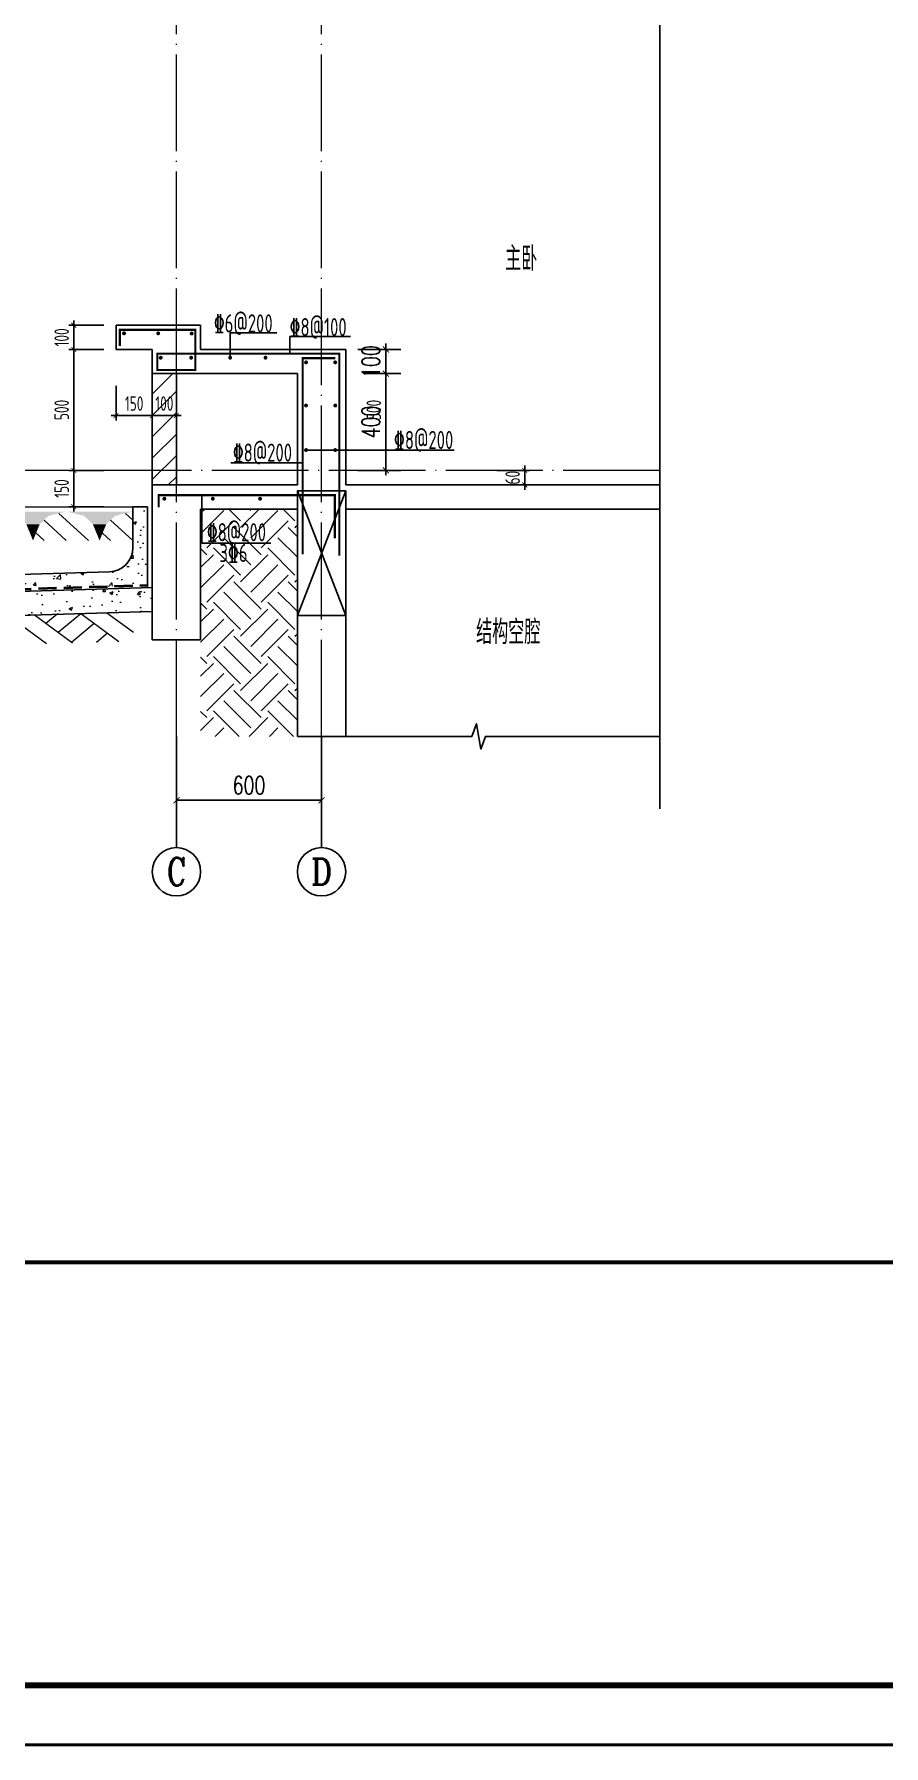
# Model space of a CAD drawing. Extents: x -668857 to 154266, y -275694 to 291306.
# Drawn here: x 4369 to 7882, y 140926 to 148002 of the extents above; entities that cross this region are included whole.
import ezdxf
from ezdxf.enums import TextEntityAlignment as Align

# ---------------------------------------------------------------- set-up
doc = ezdxf.new("R2010")
doc.units = 0
doc.header["$LTSCALE"] = 1000
doc.linetypes.add('DASH', pattern=[0.35, 0.25, -0.1])
doc.linetypes.add('DOTE', pattern=[2.42, 2, -0.2, 0.02, -0.2])
doc.layers.get('0').update_dxf_attribs({"linetype": 'CONTINUOUS'})
doc.layers.get('DEFPOINTS').update_dxf_attribs({"linetype": 'CONTINUOUS'})
for name, color, linetype in [('A-AXIS_TEXT', 7, 'CONTINUOUS'), ('AXIS', 3, 'CONTINUOUS'), ('COLUMN', 4, 'CONTINUOUS'), ('DIM', 2, 'CONTINUOUS'), ('DIM_SYMB', 3, 'CONTINUOUS'), ('PUB_DIM', 3, 'CONTINUOUS'), ('PUB_TEXT', 2, 'CONTINUOUS'), ('REIN', 6, 'CONTINUOUS'), ('S-大样-砼线', 7, 'CONTINUOUS'), ('S-引出线', 40, 'CONTINUOUS'), ('TEXT', 2, 'CONTINUOUS'), ('WALL', 5, 'CONTINUOUS'), ('yichutu', 7, 'CONTINUOUS')]:
    doc.layers.add(name, color=color, linetype=linetype)
for name, color, linetype, lineweight in [('AXIS_TEXT', 7, 'CONTINUOUS', 20), ('DOTE', 19, 'DOTE', 9), ('PUB_HATCH', 8, 'CONTINUOUS', 9), ('图框', 9, 'CONTINUOUS', 18), ('填充', 251, 'CONTINUOUS', 5), ('立面-中轮廓线', 30, 'CONTINUOUS', 35), ('粉刷', 251, 'CONTINUOUS', 9)]:
    doc.layers.add(name, color=color, linetype=linetype, lineweight=lineweight)
doc.styles.add('_TCH_AXIS', font='COMPLEX', dxfattribs={"bigfont": 'GBCBIG'})
doc.styles.add('_TCH_DIM_T3', font='SIMPLEX', dxfattribs={"width": 0.705882, "bigfont": 'GBCBIG'})
doc.styles.add('COMPLEX', font='COMPLEX')
doc.styles.add('TSSD_DIMENSION', font='Tssdeng.shx', dxfattribs={"width": 0.7, "bigfont": 'tssdchn.shx'})
doc.styles.add('TSSD_REIN', font='tssdeng.shx', dxfattribs={"width": 0.7, "height": 300, "bigfont": 'tssdchn.shx'})
doc.dimstyles.new('_TCH_ARCH&&25', dxfattribs={"dimtxt": 74.375, "dimasz": 25, "dimexe": 62.5, "dimexo": 75, "dimgap": 25, "dimtad": 1, "dimdec": 0, "dimzin": 0, "dimdsep": 46, "dimtxsty": '_TCH_DIM_T3', "dimblk": 'ARCHTICK', "dimcen": 0.09, "dimclrt": 7, "dimazin": 0, "dimtfac": 1, "dimtdec": 0, "dimtix": 1, "dimtmove": 2, "dimatfit": 3, "dimldrblk": 'ARCHTICK', "dimfxl": 0, "dimtolj": 1, "dimtzin": 0, "dimarcsym": 0})
doc.dimstyles.new('TSSD_20_20', dxfattribs={"dimtxt": 60, "dimasz": 20, "dimexe": 20, "dimexo": 50, "dimgap": 20, "dimtad": 1, "dimdec": 0, "dimzin": 0, "dimdsep": 46, "dimtxsty": 'TSSD_DIMENSION', "dimblk": 'ARCHTICK', "dimblk1": 'ARCHTICK', "dimblk2": 'ARCHTICK', "dimcen": 0, "dimdle": 20, "dimclrt": 7, "dimadec": 0, "dimazin": 0, "dimtfac": 1, "dimtdec": 0, "dimtix": 1, "dimtmove": 2, "dimatfit": 3, "dimfxl": 0, "dimtolj": 1, "dimtzin": 0, "dimarcsym": 0})
pattern_1 = [(50, (28072.99, 249033.25), (143.452037, -12.550427), [15, -165]), (355, (28072.99, 249033.25), (-27.750267, 150.438427), [12, -132]), (100.4514, (28084.94, 249032.2), (115.701876, 137.88791), [12.74804, -140.22842]), (46.1842, (28072.99, 249073.25), (213.44821, -33.1038), [22.5, -247.5]), (96.6356, (28090.77, 249070.5), (186.93254, 194.82357), [19.12206, -210.3426]), (351.1842, (28072.99, 249073.25), (186.93239, 194.82372), [18, -198]), (21, (28092.99, 249063.25), (119.38141, -80.52378), [15, -165]), (326, (28092.99, 249063.25), (48.663066, 145.03001), [12, -132]), (71.4514, (28102.93, 249056.54), (168.044526, 64.5061), [12.74804, -140.22842]), (37.5, (28072.986, 249033.25), (2.431971, 66.578771), [0, -130.4, 0, -134, 0, -132.5]), (7.5, (28072.986, 249033.25), (52.613907, 78.882342), [0, -76.4, 0, -127.4, 0, -50.5]), (327.5, (28028.386, 249033.25), (106.764487, -4.510974), [0, -50, 0, -156, 0, -207]), (317.5, (28008.39, 249033.25), (116.637234, 20.020996), [0, -65, 0, -103.6, 0, -147])]

# ---------------------------------------------------------------- blocks, each defined once
blk = doc.blocks.new('GFDDDDRG')
at = {"layer": '图框'}
blk.add_lwpolyline([(923310, -107437), (923310, -159999), (893610, -159999), (893610, -107437)], close=True, dxfattribs=at)
blk.add_lwpolyline([(923310, -107437), (923310, -159999), (893610, -159999), (893610, -107437)], close=True, dxfattribs=at)
at = {"layer": '图框', "const_width": 50}
blk.add_lwpolyline([(894110, -159499), (922810, -159499), (922810, -108687), (894110, -108687)], close=True, dxfattribs=at)
at = {"layer": '图框', "const_width": 35}
blk.add_lwpolyline([(894110, -156002), (922810, -156002)], dxfattribs=at)
blk = doc.blocks.new('yct-1051-594-26275-14850-25-1002.0')
at = {"layer": 'yichutu', "color": 7}
blk.add_lwpolyline([(0, 0), (0, 14850), (26275, 14850), (26275, 0)], close=True, dxfattribs=at)
blk = doc.blocks.new('$LINEPAT$素土夯实')
at = {"color": 0}
for p, q in [((0, -210), (210, 0)), ((120, -300), (420, 0)), ((420, 0), (608, -188)), ((495, -300), (795, 0)), ((615, 0), (705, -90)), ((315, -105), (502, -293)), ((210, -210), (300, -300)), ((705, -300), (795, -210))]:
    blk.add_line(p, q, dxfattribs=at)
blk = doc.blocks.new('$LinePat$自然土壤')
at = {"color": 0}
for p, q in [((0, -90), (71, -19)), ((0, -300), (211, -89)), ((420, -300), (630, -90)), ((210, -300), (286, -224))]:
    blk.add_line(p, q, dxfattribs=at)
for points in [[(0, 0), (630, 0), (168, -45), (462, -45)], [(168, -45), (462, -45), (252, -132), (378, -132)], [(252, -132), (378, -132), (315, -300)]]:
    blk.add_solid(points, dxfattribs=at)
blk = doc.blocks.new('sanshui')
at = {"layer": '粉刷'}
h = blk.add_hatch(dxfattribs=at)
h.set_pattern_fill('混凝土', color=256, scale=20)
h.set_pattern_definition(pattern_1)
edge = h.paths.add_edge_path()
edge.add_line((346317.8, 427329.6), (346257.8, 427329.6))
edge.add_line((346257.8, 427329.6), (346257.8, 427160.3))
edge.add_arc((346157.8, 427160.3), 100, 271.71836, 360, ccw=False)
edge.add_line((346160.8, 427060.3), (345137.8, 427029.6))
edge.add_line((345137.8, 427029.6), (345137.8, 426969.6))
edge.add_line((345137.8, 426969.6), (346317.8, 427005))
edge.add_line((346317.8, 427005), (346317.8, 427329.6))
h = blk.add_hatch(dxfattribs=at)
h.set_pattern_fill('混凝土', color=256, scale=20)
h.set_pattern_definition(pattern_1)
h.paths.add_polyline_path([(346337.8, 426895.6), (346337.8, 426995.6), (345037.8, 426956.6), (345037.8, 426856.6)])
at = {"layer": 'COLUMN'}
for p, q in [((346257.8, 427329.6), (346317.8, 427329.6)), ((346257.8, 427160.3), (346257.8, 427329.6)), ((346317.8, 426995), (346317.8, 427329.6)), ((346160.8, 427060.3), (345137.8, 427029.6)), ((345137.8, 426959.6), (345137.8, 427029.6)), ((346338.1, 426995.6), (345037.8, 426956.6)), ((345037.8, 426856.6), (345037.8, 426956.6)), ((346338.1, 426895.6), (345037.8, 426856.6))]:
    blk.add_line(p, q, dxfattribs=at)
blk.add_arc((346157.8, 427160.3), 100, 271.71836, 0, dxfattribs=at)
at = {"layer": '立面-中轮廓线', "linetype": 'DASH', "ltscale": 0.3}
blk.add_lwpolyline([(345027.8, 426856.6), (345027.8, 426966.3), (346317.8, 427005)], dxfattribs=at)
at = {"layer": '粉刷'}
blk.add_line((344881.5, 427329.6), (346257.8, 427329.6), dxfattribs=at)
at = {"layer": '粉刷', "yscale": 0.4, "zscale": 0.4}
for name, p, xscale, rotation in [('$LinePat$自然土壤', (345156.8, 427309.6), -0.4369306507241237, 359.9999999999903), ('$LinePat$自然土壤', (345432, 427309.6), -0.4369306507241237, 359.9999999999903), ('$LinePat$自然土壤', (345707.3, 427309.6), -0.4369306507241237, 359.9999999999903), ('$LinePat$自然土壤', (345982.6, 427309.6), -0.4369306507241237, 359.9999999999903), ('$LinePat$自然土壤', (346257.8, 427309.6), -0.4369306507241237, 359.9999999999903), ('$LINEPAT$素土夯实', (345444.5, 426868.8), -0.5117605352322558, 1.718358001643932), ('$LINEPAT$素土夯实', (345851.2, 426881), -0.5117605352322558, 1.718358001643932), ('$LINEPAT$素土夯实', (346257.8, 426893.2), -0.5117605352322558, 1.718358001643932)]:
    blk.add_blockref(name, p, dxfattribs=dict(at, xscale=xscale, rotation=rotation))
blk = doc.blocks.new('_ArchTick')
at = {"color": 0, "linetype": 'ByBlock', "const_width": 0.15}
blk.add_lwpolyline([(-0.5, -0.5), (0.5, 0.5)], dxfattribs=at)
blk = doc.blocks.new('*D2351')
at = {"layer": 'DEFPOINTS', "color": 0}
for p in [(6231.3, 146199), (6231.3, 146139), (6397.3, 146199)]:
    blk.add_point(p, dxfattribs=at)
at = {"layer": 'DIM', "color": 0, "lineweight": -2}
for p, q in [((6397.3, 146199), (6397.3, 146219)), ((6281.3, 146199), (6417.3, 146199)), ((6281.3, 146139), (6417.3, 146139)), ((6397.3, 146139), (6397.3, 146199)), ((6397.3, 146139), (6397.3, 146119))]:
    blk.add_line(p, q, dxfattribs=at)
at = {"layer": 'DIM', "color": 0, "lineweight": -2, "xscale": 20, "yscale": 20, "zscale": 20}
for p, rotation in [((6397.3, 146199), 270), ((6397.3, 146139), 90)]:
    blk.add_blockref('_ArchTick', p, dxfattribs=dict(at, rotation=rotation))
at = {"layer": 'DIM', "color": 7, "insert": (6347.3, 146169), "char_height": 60, "attachment_point": 5, "rotation": 90, "style": 'TSSD_DIMENSION'}
blk.add_mtext('\\A1;60', dxfattribs=at)
blk = doc.blocks.new('*D2597')
at = {"layer": 'DEFPOINTS', "color": 0}
for p in [(4707.1, 146599), (4857.1, 146599), (4857.1, 146425.3)]:
    blk.add_point(p, dxfattribs=at)
at = {"layer": 'DIM', "color": 0, "lineweight": -2}
for p, q in [((4707.1, 146549), (4707.1, 146405.3)), ((4857.1, 146549), (4857.1, 146405.3)), ((4687.1, 146425.3), (4877.1, 146425.3))]:
    blk.add_line(p, q, dxfattribs=at)
at = {"layer": 'DIM', "color": 0, "lineweight": -2, "xscale": 20, "yscale": 20, "zscale": 20, "rotation": 180}
blk.add_blockref('_ArchTick', (4707.1, 146425.3), dxfattribs=at)
at = {"layer": 'DIM', "color": 0, "lineweight": -2, "xscale": 20, "yscale": 20, "zscale": 20}
blk.add_blockref('_ArchTick', (4857.1, 146425.3), dxfattribs=at)
at = {"layer": 'DIM', "color": 7, "insert": (4782.1, 146475.3), "char_height": 60, "attachment_point": 5, "style": 'TSSD_DIMENSION'}
blk.add_mtext('\\A1;150', dxfattribs=at)
blk = doc.blocks.new('*D2598')
at = {"layer": 'DEFPOINTS', "color": 0}
for p in [(4857.1, 146599), (4957.1, 146599), (4957.1, 146425.3)]:
    blk.add_point(p, dxfattribs=at)
at = {"layer": 'DIM', "color": 0, "lineweight": -2}
for p, q in [((4857.1, 146549), (4857.1, 146405.3)), ((4957.1, 146549), (4957.1, 146405.3)), ((4857.1, 146425.3), (4837.1, 146425.3)), ((4857.1, 146425.3), (4957.1, 146425.3)), ((4957.1, 146425.3), (4977.1, 146425.3))]:
    blk.add_line(p, q, dxfattribs=at)
at = {"layer": 'DIM', "color": 0, "lineweight": -2, "xscale": 20, "yscale": 20, "zscale": 20}
blk.add_blockref('_ArchTick', (4857.1, 146425.3), dxfattribs=at)
at = {"layer": 'DIM', "color": 0, "lineweight": -2, "xscale": 20, "yscale": 20, "zscale": 20, "rotation": 180}
blk.add_blockref('_ArchTick', (4957.1, 146425.3), dxfattribs=at)
at = {"layer": 'DIM', "color": 7, "insert": (4907.1, 146475.3), "char_height": 60, "attachment_point": 5, "style": 'TSSD_DIMENSION'}
blk.add_mtext('\\A1;100', dxfattribs=at)
blk = doc.blocks.new('*D2599')
at = {"layer": 'AXIS', "color": 0, "lineweight": -2}
for p, q in [((4957.1, 145024), (4957.1, 144772.5)), ((5557.1, 145024), (5557.1, 144772.5)), ((4957.1, 144835), (5557.1, 144835))]:
    blk.add_line(p, q, dxfattribs=at)
at = {"layer": 'DEFPOINTS', "color": 0}
for p in [(4957.1, 145099), (5557.1, 145099), (5557.1, 144835)]:
    blk.add_point(p, dxfattribs=at)
at = {"layer": 'AXIS', "color": 0, "lineweight": -2, "xscale": 25, "yscale": 25, "zscale": 25, "rotation": 180}
blk.add_blockref('_ArchTick', (4957.1, 144835), dxfattribs=at)
at = {"layer": 'AXIS', "color": 0, "lineweight": -2, "xscale": 25, "yscale": 25, "zscale": 25}
blk.add_blockref('_ArchTick', (5557.1, 144835), dxfattribs=at)
at = {"layer": 'AXIS', "color": 7, "insert": (5257.1, 144897.2), "char_height": 74.38, "attachment_point": 5, "style": '_TCH_DIM_T3'}
blk.add_mtext('\\A1;600', dxfattribs=at)
blk = doc.blocks.new('*D2600')
at = {"layer": 'DEFPOINTS', "color": 0}
for p in [(4532.5, 146799), (4707.1, 146799), (4707.1, 146699)]:
    blk.add_point(p, dxfattribs=at)
at = {"layer": 'DIM', "color": 0, "lineweight": -2}
for p, q in [((4657.1, 146799), (4512.5, 146799)), ((4532.5, 146799), (4532.5, 146819)), ((4532.5, 146699), (4532.5, 146799)), ((4657.1, 146699), (4512.5, 146699)), ((4532.5, 146699), (4532.5, 146679))]:
    blk.add_line(p, q, dxfattribs=at)
at = {"layer": 'DIM', "color": 0, "lineweight": -2, "xscale": 20, "yscale": 20, "zscale": 20}
for p, rotation in [((4532.5, 146799), 270), ((4532.5, 146699), 90)]:
    blk.add_blockref('_ArchTick', p, dxfattribs=dict(at, rotation=rotation))
at = {"layer": 'DIM', "color": 7, "insert": (4482.5, 146749), "char_height": 60, "attachment_point": 5, "rotation": 90, "style": 'TSSD_DIMENSION'}
blk.add_mtext('\\A1;100', dxfattribs=at)
blk = doc.blocks.new('*D2601')
at = {"layer": 'DEFPOINTS', "color": 0}
for p in [(4532.5, 146699), (4707.1, 146699), (4707.1, 146199)]:
    blk.add_point(p, dxfattribs=at)
at = {"layer": 'DIM', "color": 0, "lineweight": -2}
for p, q in [((4657.1, 146699), (4512.5, 146699)), ((4532.5, 146179), (4532.5, 146719)), ((4657.1, 146199), (4512.5, 146199))]:
    blk.add_line(p, q, dxfattribs=at)
at = {"layer": 'DIM', "color": 0, "lineweight": -2, "xscale": 20, "yscale": 20, "zscale": 20}
for p, rotation in [((4532.5, 146699), 90), ((4532.5, 146199), 270)]:
    blk.add_blockref('_ArchTick', p, dxfattribs=dict(at, rotation=rotation))
at = {"layer": 'DIM', "color": 7, "insert": (4482.5, 146449), "char_height": 60, "attachment_point": 5, "rotation": 90, "style": 'TSSD_DIMENSION'}
blk.add_mtext('\\A1;500', dxfattribs=at)
blk = doc.blocks.new('*D2602')
at = {"layer": 'DEFPOINTS', "color": 0}
for p in [(4532.5, 146199), (4707.1, 146199), (4707.1, 146049)]:
    blk.add_point(p, dxfattribs=at)
at = {"layer": 'DIM', "color": 0, "lineweight": -2}
for p, q in [((4532.5, 146029), (4532.5, 146219)), ((4657.1, 146199), (4512.5, 146199)), ((4657.1, 146049), (4512.5, 146049))]:
    blk.add_line(p, q, dxfattribs=at)
at = {"layer": 'DIM', "color": 0, "lineweight": -2, "xscale": 20, "yscale": 20, "zscale": 20}
for p, rotation in [((4532.5, 146199), 90), ((4532.5, 146049), 270)]:
    blk.add_blockref('_ArchTick', p, dxfattribs=dict(at, rotation=rotation))
at = {"layer": 'DIM', "color": 7, "insert": (4482.5, 146124), "char_height": 60, "attachment_point": 5, "rotation": 90, "style": 'TSSD_DIMENSION'}
blk.add_mtext('\\A1;150', dxfattribs=at)
blk = doc.blocks.new('*D2603')
at = {"layer": 'DEFPOINTS', "color": 0}
for p in [(5657.1, 146699), (5823.1, 146699), (5657.1, 146199)]:
    blk.add_point(p, dxfattribs=at)
at = {"layer": 'DIM', "color": 0, "lineweight": -2}
for p, q in [((5707.1, 146699), (5843.1, 146699)), ((5823.1, 146179), (5823.1, 146719)), ((5707.1, 146199), (5843.1, 146199))]:
    blk.add_line(p, q, dxfattribs=at)
at = {"layer": 'DIM', "color": 0, "lineweight": -2, "xscale": 20, "yscale": 20, "zscale": 20}
for p, rotation in [((5823.1, 146699), 90), ((5823.1, 146199), 270)]:
    blk.add_blockref('_ArchTick', p, dxfattribs=dict(at, rotation=rotation))
at = {"layer": 'DIM', "color": 7, "insert": (5773.1, 146449), "char_height": 60, "attachment_point": 5, "rotation": 90, "style": 'TSSD_DIMENSION'}
blk.add_mtext('\\A1;500', dxfattribs=at)
blk = doc.blocks.new('_AXISO')
blk.add_circle((0, 0), 0.5)
at = {"layer": 'A-AXIS_TEXT', "style": 'COMPLEX', "width": 1.041667}
blk.add_attdef('A', text='', height=0.56, dxfattribs=at).set_placement((-0.25, -0.28), (0.25, -0.28), align=Align.FIT)
blk = doc.blocks.new('*D2154')
at = {"layer": 'DEFPOINTS', "color": 0}
for p in [(938.6, 1000), (1104.6, 1000), (938.6, 600)]:
    blk.add_point(p, dxfattribs=at)
at = {"layer": 'PUB_DIM', "color": 0, "lineweight": -2}
for p, q in [((1013.6, 1000), (1167.1, 1000)), ((1104.6, 600), (1104.6, 1000)), ((1013.6, 600), (1167.1, 600))]:
    blk.add_line(p, q, dxfattribs=at)
at = {"layer": 'PUB_DIM', "color": 0, "lineweight": -2, "xscale": 25, "yscale": 25, "zscale": 25}
for p, rotation in [((1104.6, 1000), 90), ((1104.6, 600), 270)]:
    blk.add_blockref('_ArchTick', p, dxfattribs=dict(at, rotation=rotation))
at = {"layer": 'PUB_DIM', "color": 7, "insert": (1042.4, 800), "char_height": 74.38, "attachment_point": 5, "rotation": 90, "style": '_TCH_DIM_T3'}
blk.add_mtext('\\A1;400', dxfattribs=at)
blk = doc.blocks.new('*D2155')
at = {"layer": 'DEFPOINTS', "color": 0}
for p in [(938.6, 1100), (938.6, 1000), (1104.6, 1000)]:
    blk.add_point(p, dxfattribs=at)
at = {"layer": 'PUB_DIM', "color": 0, "lineweight": -2}
for p, q in [((1013.6, 1100), (1167.1, 1100)), ((1104.6, 1100), (1104.6, 1125)), ((1104.6, 1100), (1104.6, 1000)), ((1013.6, 1000), (1167.1, 1000)), ((1104.6, 1000), (1104.6, 975))]:
    blk.add_line(p, q, dxfattribs=at)
at = {"layer": 'PUB_DIM', "color": 0, "lineweight": -2, "xscale": 25, "yscale": 25, "zscale": 25}
for p, rotation in [((1104.6, 1100), 270), ((1104.6, 1000), 90)]:
    blk.add_blockref('_ArchTick', p, dxfattribs=dict(at, rotation=rotation))
at = {"layer": 'PUB_DIM', "color": 7, "insert": (1042.4, 1050), "char_height": 74.38, "attachment_point": 5, "rotation": 90, "style": '_TCH_DIM_T3'}
blk.add_mtext('\\A1;100', dxfattribs=at)
blk = doc.blocks.new('A$C0D001929')
at = {"layer": 'REIN', "const_width": 9}
for points in [[(4.5, 1114), (4.5, 1181.3), (316.6, 1181.3), (316.6, 1015.2), (159.3, 1015.2), (159.3, 1082.5), (911.9, 1082.5), (911.9, 247.5)], [(165.3, 447.6), (165.3, 497.9), (893.7, 497.9), (893.7, 318.4)]]:
    blk.add_lwpolyline(points, dxfattribs=at)
at = {"layer": 'REIN', "const_width": 8}
for points in [[(17.7, 1166.6, 1), (25.7, 1166.6, 1)], [(159.3, 1166.6, 1), (167.3, 1166.6, 1)], [(297.5, 1165.7, 1), (305.5, 1165.7, 1)], [(169.5, 1065.8, 1), (177.5, 1065.8, 1)], [(295.4, 1065.8, 1), (303.4, 1065.8, 1)], [(456.9, 1065.8, 1), (464.9, 1065.8, 1)], [(602.9, 1065.8, 1), (610.9, 1065.8, 1)], [(770.5, 1046.6, 1), (778.5, 1046.6, 1)], [(891.3, 1046.6, 1), (899.3, 1046.6, 1)], [(770.5, 868.2, 1), (778.5, 868.2, 1)], [(891.3, 868.2, 1), (899.3, 868.2, 1)], [(770.5, 684.1, 1), (778.5, 684.1, 1)], [(891.3, 684.1, 1), (899.3, 684.1, 1)], [(184.7, 482.8, 1), (192.7, 482.8, 1)], [(385.2, 482.8, 1), (393.2, 482.8, 1)], [(580.4, 482.8, 1), (588.4, 482.8, 1)]]:
    blk.add_lwpolyline(points, format="xyb", close=True, dxfattribs=at)
at = {"layer": 'REIN'}
blk.add_lwpolyline([(760.8, 253.1, 9, 9, 0), (760.8, 1064.2, 9, 9, 0), (895.5, 1064.2, 9, 9, 0)], format="xyseb", dxfattribs=at)
at = {"layer": 'S-大样-砼线'}
for p, q in [((738.6, 515), (938.6, 0)), ((938.6, 515), (738.6, 0))]:
    blk.add_line(p, q, dxfattribs=at)
blk.add_lwpolyline([(938.6, 515), (738.6, 515), (738.6, 0), (938.6, 0)], close=True, dxfattribs=at)
at = {"layer": 'S-引出线'}
for p, q in [((460.9, 1065.8), (460.9, 1168.9)), ((460.9, 1168.9), (653.1, 1168.9)), ((774.5, 684.1), (1386.4, 684.1)), ((463.5, 631), (760.8, 631)), ((343.6, 497.9), (343.6, 299.7)), ((343.6, 299.7), (628.8, 299.7))]:
    blk.add_line(p, q, dxfattribs=at)
blk.add_lwpolyline([(707.5, 1082.5), (707.5, 1153.3), (958.6, 1153.3)], dxfattribs=at)
at = {"layer": 'TEXT', "style": 'TSSD_REIN', "width": 0.7}
for s, p in [('%%1326@200', (393, 1170.4)), ('%%1328@100', (706.5, 1154.9)), ('%%1328@200', (471.5, 636)), ('%%1328@200', (1138.3, 688.2)), ('%%1328@200', (364, 306.8)), ('3%%1326', (416.3, 221))]:
    blk.add_text(s, height=75, rotation=0, dxfattribs=at).set_placement(p)
at = {"layer": 'PUB_DIM'}
dim = blk.add_linear_dim(base=(1104.6, 1000), p1=(938.6, 1100), p2=(938.6, 1000), angle=90, dimstyle='_TCH_ARCH&&25', dxfattribs=at)
dim.commit()
dim.dimension.update_dxf_attribs({"geometry": '*D2155', "text_midpoint": (1042.4, 1050)})
dim = blk.add_aligned_dim(p1=(938.6, 600), p2=(938.6, 1000), distance=-166, dimstyle='_TCH_ARCH&&25', dxfattribs=at)
dim.commit()
dim.dimension.update_dxf_attribs({"geometry": '*D2154', "text_midpoint": (1042.4, 800)})

msp = doc.modelspace()

# ---------------------------------------------------------------- hatches: boundary and pattern name
at = {"layer": 'PUB_HATCH'}
h = msp.add_hatch(dxfattribs=at)
h.set_pattern_fill('普通砖', color=256, scale=25, style=0)
h.set_pattern_definition([(45, (-562273.49, 314686.944), (-44.1941915, 44.1941915), [])])
h.paths.add_polyline_path([(4857.11, 146139.03), (4957.11, 146139.03), (4957.11, 146599.03), (4857.11, 146599.03)])
at = {"layer": '填充'}
h = msp.add_hatch(dxfattribs=at)
h.set_pattern_fill('EARTH', color=250, scale=50, angle=45, style=0)
h.set_pattern_definition([(45, (-1110041.16, -310094.34), (0, 224.506403), [158.75, -158.75]), (45, (-1110083.26, -310052.24), (0, 224.506403), [158.75, -158.75]), (45, (-1110125.35, -310010.15), (0, 224.506403), [158.75, -158.75]), (135, (-1110125.35, -309982.08), (-224.506403, 0), [158.75, -158.75]), (135, (-1110083.26, -309939.99), (-224.506403, 0), [158.75, -158.75]), (135, (-1110041.16, -309897.9), (-224.506403, 0), [158.75, -158.75])])
h.paths.add_polyline_path([(5457.11, 145099.03), (5457.11, 146039.04), (5057.11, 146039.03), (5057.11, 145099.03)])

# ---------------------------------------------------------------- linework, layer by layer
at = {"layer": 'AXIS'}
for p, q in [((4957.08, 145099.03), (4957.08, 144639.64)), ((5557.08, 145099.03), (5557.08, 144639.64))]:
    msp.add_line(p, q, dxfattribs=at)
at = {"layer": 'DIM_SYMB'}
for points in [[(6955.63, 164119.03), (6955.63, 154487.16), (7008.13, 154468.05), (6903.13, 154449.54), (6955.63, 154430.91), (6955.63, 144799.03)], [(5457.11, 145099.03), (6178.25, 145099.03), (6197.35, 145151.53), (6215.87, 145046.53), (6234.5, 145099.03), (6955.63, 145099.03)]]:
    msp.add_lwpolyline(points, dxfattribs=at)
at = {"layer": 'DOTE', "color": 1, "linetype": 'DOTE', "ltscale": 0.2}
for p, q in [((4957.11, 145099.03), (4957.11, 164699.03)), ((5557.11, 145099.03), (5557.11, 164699.03)), ((6955.63, 146199.03), (3786.91, 146199.03))]:
    msp.add_line(p, q, dxfattribs=at)
at = {"layer": 'WALL'}
for p, q in [((5057.11, 146799.03), (4707.11, 146799.03)), ((4707.11, 146699.03), (4707.11, 146799.03)), ((5057.11, 146699.03), (5057.11, 146799.03)), ((4857.11, 146699.03), (4707.11, 146699.03)), ((4857.11, 146599.03), (4857.11, 146699.03)), ((5657.11, 146699.03), (5057.11, 146699.03)), ((5657.11, 146139.03), (5657.11, 146699.03)), ((4963.79, 146599.03), (4857.11, 146599.03)), ((4857.11, 146139.03), (4857.11, 146599.03)), ((4857.11, 146599.03), (4957.11, 146599.03)), ((4957.11, 146139.03), (4957.11, 146599.03)), ((5457.11, 146599.03), (4963.79, 146599.03)), ((5457.11, 146139.03), (5457.11, 146599.03)), ((4857.11, 145499.03), (4857.11, 146139.03)), ((5457.11, 146139.03), (4857.11, 146139.03)), ((6955.63, 146139.03), (5657.11, 146139.03)), ((6955.63, 146039.03), (6955.63, 146139.03)), ((5057.11, 145499.03), (5057.11, 146039.03)), ((5457.11, 146039.03), (5057.11, 146039.03)), ((5457.11, 145099.03), (5457.11, 146039.03)), ((6955.63, 146039.03), (5657.11, 146039.03)), ((5657.11, 145099.03), (5657.11, 146039.03)), ((4857.11, 145499.03), (5057.11, 145499.03)), ((5457.11, 145099.03), (5657.11, 145099.03))]:
    msp.add_line(p, q, dxfattribs=at)

# ---------------------------------------------------------------- block references
at = {"xscale": 0.5, "yscale": 0.5, "zscale": 0.5}
msp.add_blockref('GFDDDDRG', (-446347.88, 220925.54), dxfattribs=at)
msp.add_blockref('sanshui', (-341481.02, -281280.6))
at = {"layer": 'AXIS'}
ref = msp.add_blockref('_AXISO', (4957.08, 144539.64), dxfattribs=dict(at, xscale=200, yscale=200, zscale=200))
ref.add_attrib('A', 'C', dxfattribs={"layer": 'AXIS_TEXT', "height": 113.92, "style": '_TCH_AXIS'}).set_placement((4916.39, 144482.68), (4997.76, 144482.68), align=Align.FIT)
ref = msp.add_blockref('_AXISO', (5557.08, 144539.64), dxfattribs=dict(at, xscale=200, yscale=200, zscale=200))
ref.add_attrib('A', 'D', dxfattribs={"layer": 'AXIS_TEXT', "height": 108.81, "style": '_TCH_AXIS'}).set_placement((5513.03, 144485.23), (5601.12, 144485.23), align=Align.FIT)
at = {"layer": 'TEXT'}
msp.add_blockref('A$C0D001929', (4718.47, 145599.04), dxfattribs=at)
at = {"layer": 'yichutu', "rotation": 270}
msp.add_blockref('yct-1051-594-26275-14850-25-1002.0', (457.01, 167207.06), dxfattribs=at)

# ---------------------------------------------------------------- texts
at = {"layer": 'PUB_TEXT', "style": 'TSSD_REIN', "width": 0.7}
for s, p in [('主卧', (6316.33, 147024.66)), ('结构空腔', (6196.13, 145480.45))]:
    msp.add_text(s, height=100, dxfattribs=at).set_placement(p)

# ---------------------------------------------------------------- dimensions: what is measured, and where the dimension line sits
at = {"layer": 'AXIS'}
dim = msp.add_aligned_dim(p1=(4957.11, 145099.03), p2=(5557.11, 145099.03), distance=-264.03, dimstyle='_TCH_ARCH&&25', dxfattribs=at)
dim.commit()
dim.dimension.update_dxf_attribs({"geometry": '*D2599', "text_midpoint": (5257.11, 144897.19)})
at = {"layer": 'DIM'}
for p1, p2, distance, picture, middle in [((4707.11, 146699.03), (4707.11, 146799.03), 174.61, '*D2600', (4482.5, 146749.03)), ((4707.11, 146199.03), (4707.11, 146699.03), 174.61, '*D2601', (4482.5, 146449.03)), ((5657.11, 146199.03), (5657.11, 146699.03), -165.96, '*D2603', (5773.07, 146449.03)), ((4707.11, 146599.03), (4857.11, 146599.03), -173.71, '*D2597', (4782.11, 146475.32)), ((4857.11, 146599.03), (4957.11, 146599.03), -173.71, '*D2598', (4907.11, 146475.32)), ((4707.11, 146049.03), (4707.11, 146199.03), 174.61, '*D2602', (4482.5, 146124.03)), ((6231.34, 146139.03), (6231.34, 146199.03), -165.96, '*D2351', (6347.3, 146169.03))]:
    dim = msp.add_aligned_dim(p1=p1, p2=p2, distance=distance, dimstyle='TSSD_20_20', dxfattribs=at)
    dim.commit()
    dim.dimension.update_dxf_attribs({"geometry": picture, "text_midpoint": middle})

doc.saveas('drawing.dxf')
